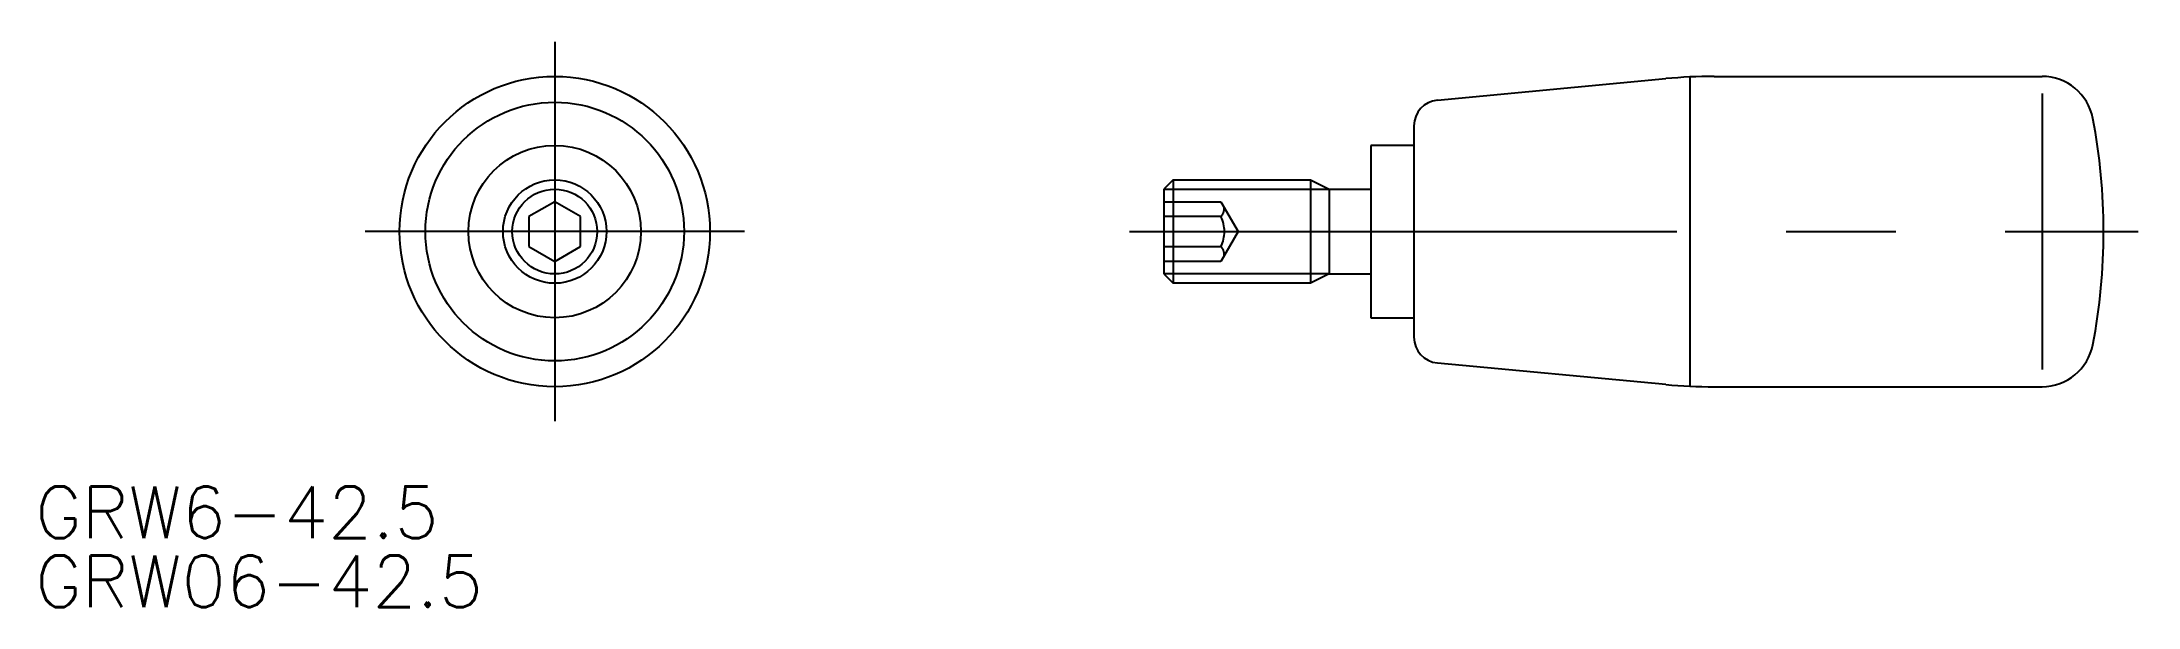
# Model space of a CAD drawing. Extents: x -30 to 92, y -22 to 11.
import ezdxf

# ---------------------------------------------------------------- set-up
doc = ezdxf.new("R2010")
doc.units = 0
doc.linetypes.add('CENTER', pattern=[50.8, 31.75, -6.35, 6.35, -6.35])
doc.linetypes.add('DASHED', pattern=[19.05, 12.7, -6.35])
doc.layers.get('0').update_dxf_attribs({"linetype": 'CONTINUOUS'})
doc.layers.add('CENTER', color=1, linetype='CENTER')
doc.styles.get("Standard").update_dxf_attribs({"font": 'txt.shx', "height": 3, "bigfont": 'bigfont.shx'})

msp = doc.modelspace()

# ---------------------------------------------------------------- linework, layer by layer
at = {"color": 7, "linetype": 'CONTINUOUS'}
for p, q in [((51.19, 7.63), (64.44, 8.87)), ((65.83, 8.97), (65.83, -8.97)), ((67.24, 9), (86.26, 9)), ((86.26, 8), (86.26, -8)), ((49.83, 6.13), (49.83, -6.13)), ((47.33, 5), (47.33, -5)), ((49.83, 5), (47.33, 5)), ((35.87, 3), (35.33, 2.46)), ((35.33, 2.46), (35.33, -2.46)), ((35.87, 3), (43.83, 3)), ((35.87, 3), (35.87, -3)), ((43.83, 3), (44.92, 2.46)), ((43.83, 3), (43.83, -3)), ((44.92, 2.46), (47.33, 2.46)), ((44.92, 2.46), (44.92, -2.46)), ((0, 1.73), (-1.5, 0.87)), ((1.5, 0.87), (0, 1.73)), ((-1.5, 0.87), (-1.5, -0.87)), ((1.5, -0.87), (1.5, 0.87)), ((-1.5, -0.87), (0, -1.73)), ((0, -1.73), (1.5, -0.87)), ((35.33, -2.46), (35.87, -3)), ((43.83, -3), (35.87, -3)), ((44.92, -2.46), (43.83, -3)), ((44.92, -2.46), (47.33, -2.46)), ((47.33, -5), (49.83, -5)), ((64.44, -8.87), (51.19, -7.63)), ((67.24, -9), (86.26, -9))]:
    msp.add_line(p, q, dxfattribs=at)
at = {"color": 3, "linetype": 'CONTINUOUS'}
for p, q in [((35.33, 2.46), (44.92, 2.46)), ((44.92, -2.46), (35.33, -2.46))]:
    msp.add_line(p, q, dxfattribs=at)
at = {"color": 3, "linetype": 'DASHED'}
for p, q in [((35.33, 1.73), (38.63, 1.73)), ((38.63, 1.73), (39.63, 0)), ((38.63, 0.87), (35.33, 0.87)), ((39.63, 0), (38.63, -1.73)), ((35.33, -0.87), (38.63, -0.87)), ((38.63, -1.73), (35.33, -1.73))]:
    msp.add_line(p, q, dxfattribs=at)
at = {"color": 7, "linetype": 'CONTINUOUS'}
for radius in [9, 7.5, 5, 3]:
    msp.add_circle((0, 0), radius, dxfattribs=at)
at = {"color": 3, "linetype": 'CONTINUOUS'}
msp.add_circle((0, 0), 2.46, dxfattribs=at)
at = {"color": 7, "linetype": 'CONTINUOUS'}
for centre, radius, start, end in [((67.24, -21), 30, 90, 95.3558), ((86.26, 6), 3, 10.8069, 90), ((51.33, 6.13), 1.5, 95.3558, 180), ((54.83, 0), 35, 349.1931, 10.8069), ((51.33, -6.13), 1.5, 180, 264.6442), ((86.26, -6), 3, 270, 349.1931), ((67.24, 21), 30, 264.6442, 270)]:
    msp.add_arc(centre, radius, start, end, dxfattribs=at)
at = {"color": 3, "linetype": 'DASHED'}
for centre, radius, start, end in [((38.26, 1.3), 0.569, 310.4174, 10.4174), ((36.86, 0), 1.98, 333.9922, 26.0078), ((38.26, -1.3), 0.569, 349.5826, 49.5826)]:
    msp.add_arc(centre, radius, start, end, dxfattribs=at)
at = {"layer": 'CENTER', "color": 1, "linetype": 'CENTER'}
for p, q in [((0, 11), (0, -11)), ((11, 0), (-11, 0)), ((33.33, 0), (91.83, 0))]:
    msp.add_line(p, q, dxfattribs=at)

# ---------------------------------------------------------------- texts
at = {"color": 7, "linetype": 'CONTINUOUS'}
for s, p in [('GRW6-42.5', (-30.13, -17.78)), ('GRW06-42.5', (-30.13, -21.78))]:
    msp.add_text(s, height=3, dxfattribs=at).set_placement(p)

doc.saveas('drawing.dxf')
